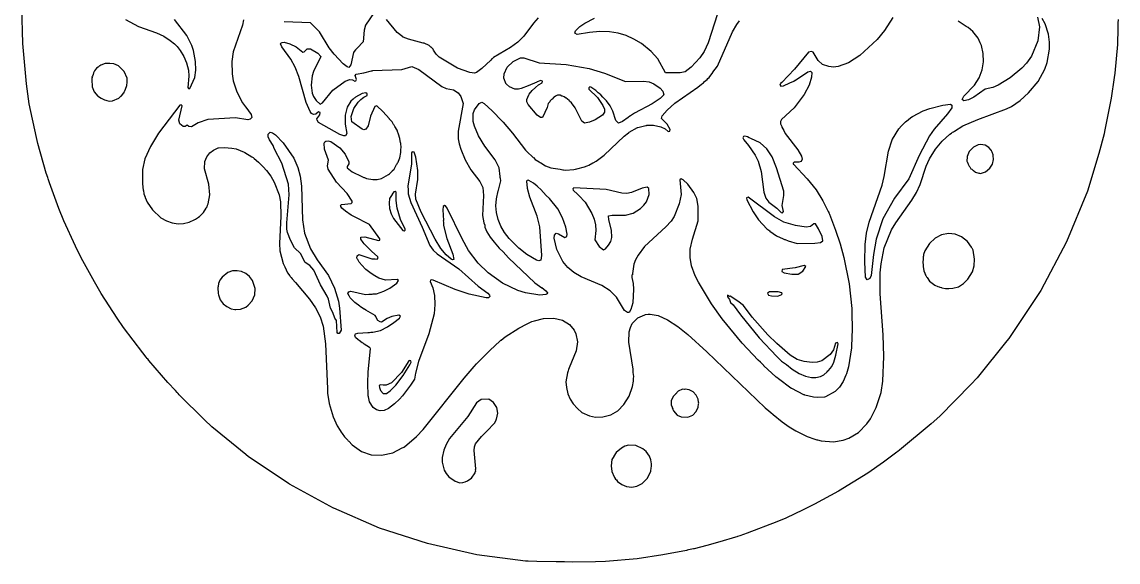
# Model space of a CAD drawing. Header units: millimetres. Extents: x 0 to 299, y 0 to 300.
# Drawn here: x 0.2 to 299.4, y 0.2 to 147.6 of the extents above; entities that cross this region are included whole.
import ezdxf

# ---------------------------------------------------------------- set-up
doc = ezdxf.new("R2010")
doc.units = ezdxf.units.MM
doc.layers.add('CUT', color=7, linetype='CONTINUOUS')

msp = doc.modelspace()

# ---------------------------------------------------------------- linework, layer by layer
at = {"layer": 'CUT'}
for points in [[(299.4008, 148.221), (299.3724, 147.2108), (299.3281, 145.6393), (299.2169, 141.6921), (299.2099, 141.442), (298.4784, 133.5641), (298.3307, 132.393), (297.5, 126.772), (295.7323, 117.6396), (295.5958, 117.0309), (294.1398, 111.6628), (291.0301, 101.3882), (285.333, 87.5703), (278.2879, 74.3233), (270.1621, 61.9908), (269.9507, 61.7214), (269.7935, 61.5211), (269.5626, 61.2268), (269.0404, 60.5615), (260.9147, 50.5097), (259.2096, 48.6936), (250.7114, 40.053), (248.3757, 37.9624), (239.7763, 30.7636), (239.2882, 30.3988), (238.9756, 30.1652), (237.2186, 28.8521), (235.3748, 27.474), (231.1138, 24.4699), (223.0879, 19.5308), (216.4952, 16.0116), (213.4799, 14.5045), (208.6748, 12.2353), (206.244, 11.2315), (198.1639, 8.1088), (196.1398, 7.3818), (195.5116, 7.174), (195.4816, 7.1641), (195.3649, 7.1255), (194.9591, 6.9913), (190.6756, 5.6982), (187.1729, 4.7335), (183.7075, 3.8746), (183.51, 3.8284), (182.1729, 3.5158), (181.789, 3.4261), (181.7167, 3.4092), (181.5958, 3.3809), (175.1702, 2.1568), (168.1443, 1.1403), (159.4506, 0.3627), (156.7364, 0.2804), (150.5167, 0.2216), (148.292, 0.2536), (146.6205, 0.2777), (146.0372, 0.2861), (140.71, 0.3629), (138.331, 0.4441), (138.2245, 0.4546), (138.1348, 0.4635), (138.0749, 0.4693), (137.6459, 0.5116), (124.3886, 2.2157), (110.898, 5.2717), (97.8287, 9.4965), (85.2967, 14.8952), (85.1858, 14.949), (73.2514, 21.4648), (73.1639, 21.519), (62.058, 28.9622), (61.3085, 29.5414), (52.0154, 37.1564), (50.0128, 39.0033), (43.1342, 45.8197), (42.8043, 46.174), (42.5432, 46.4545), (42.0528, 46.9813), (39.9819, 49.2057), (34.8618, 55.1791), (34.507, 55.6201), (34.3763, 55.7826), (34.1204, 56.1007), (33.1606, 57.2936), (27.9428, 64.2496), (26.202, 66.7632), (21.8397, 73.5096), (19.9552, 76.7141), (16.3835, 83.2104), (14.788, 86.4381), (11.627, 93.2992), (10.2806, 96.6697), (7.6693, 103.6724), (7.6599, 103.7025), (7.3288, 104.7548), (7.2099, 105.1327), (6.8291, 106.3428), (4.4738, 114.4454), (4.114, 116.034), (2.1906, 125.2561), (1.3797, 130.6575), (0.389, 141.7035), (0.1746, 151.6975)], [(96.3199, 150.1785), (93.9583, 146.6638), (93.6056, 145.3253), (93.3485, 142.1683), (91.7084, 140.3909), (91.2241, 139.9897), (90.9104, 139.5261), (90.6797, 139.2761), (89.9409, 135.8641), (89.3973, 135.1834), (88.94, 135.3363), (87.9042, 136.1571), (85.3696, 138.75), (84.0254, 140.5217), (81.4387, 144.8369), (78.9928, 147.3507), (71.7742, 147.5753)], [(190.0316, 149.7569), (187.4993, 141.8592), (186.3878, 139.5048), (185.2558, 137.818), (182.8765, 135.2168), (181.2482, 133.9603), (179.8886, 133.6563), (175.8518, 133.6523), (173.7224, 137.5358), (171.9584, 139.479), (169.2847, 141.6693), (167.2558, 142.9156), (165.1277, 143.8652), (162.9116, 144.5188), (160.5429, 144.8778), (157.957, 144.9403), (155.1561, 144.7297), (151.7092, 144.1648), (151.1236, 144.5019), (151.2927, 145.1775), (152.4352, 146.2958), (153.854, 147.2525), (156.4916, 148.5716)], [(28.4582, 148.263), (31.9531, 146.3655), (36.8774, 144.634), (38.9042, 143.6688), (40.6628, 142.5505), (41.8032, 141.5947), (41.9311, 141.4659), (42.0146, 141.3818), (42.1027, 141.2931), (42.5611, 140.8314), (43.4068, 139.818), (44.4171, 138.173), (45.1219, 136.3782), (45.6185, 134.369), (45.7687, 132.8071), (45.42, 129.6776), (45.6372, 129.3868), (46, 129.4015), (47.3381, 132.4218), (47.6236, 134.4568), (47.5669, 136.7877), (47.0072, 139.7806), (46.5682, 141.1614), (45.1792, 143.8895), (41.8192, 148.2046)], [(60.6444, 148.103), (60.3622, 146.6578), (57.8839, 139.4006), (57.4729, 136.772), (57.5325, 133.4419), (57.7987, 131.4846), (58.8383, 128.4907), (60.4111, 125.5269), (61.226, 124.4184), (61.2854, 124.334), (61.3031, 124.3136), (62.7495, 122.3461), (62.9342, 121.4595), (62.5071, 121.0764), (61.8043, 120.9039), (58.4399, 121.3828), (50.9504, 120.9637), (48.257, 120.0273), (46.4941, 118.9687), (45.7727, 119.0554), (45.2436, 119.3974), (44.7305, 119.0899), (44.1878, 119.0792), (43.3218, 119.7377), (43.0461, 120.7671), (43.9157, 124.6579), (43.614, 124.9598), (43.2399, 124.8336), (37.4952, 117.1853), (35.2733, 113.6304), (33.7295, 110.2222), (33.1055, 107.3013), (33.0465, 103.391), (33.3124, 101.6685), (33.3135, 101.6393), (33.3215, 101.61), (33.4663, 100.672), (33.8177, 99.7763), (33.8333, 99.7186), (33.8588, 99.6715), (34.3607, 98.3924), (35.7953, 96.2999), (38.1096, 94.1587), (39.6309, 93.2883), (41.2105, 92.7328), (42.7875, 92.499), (44.3234, 92.5542), (45.8706, 92.9255), (47.3964, 93.6371), (47.5162, 93.7254), (47.5499, 93.7401), (48.6116, 94.5307), (48.6209, 94.5399), (48.7182, 94.6117), (49.7062, 95.6241), (50.4791, 96.7621), (50.5144, 96.8413), (50.7408, 97.1689), (50.8356, 97.5617), (50.9975, 97.9248), (51.5113, 100.4349), (51.1972, 103.2887), (49.9932, 107.4849), (50.1432, 109.4795), (50.6689, 110.7275), (51.5029, 111.8461), (52.4641, 112.6116), (52.621, 112.7237), (53.5989, 113.1678), (53.7484, 113.1964), (53.7738, 113.2013), (53.7992, 113.2061), (53.8504, 113.2159), (55.4936, 113.3309), (57.4643, 113.1753), (58.6911, 112.9263), (60.848, 112.0747), (61.0269, 111.99), (62.9793, 110.782), (63.2612, 110.5744), (63.4236, 110.4548), (63.5001, 110.3984), (63.5663, 110.3496), (64.7276, 109.3258), (65.0274, 109.0355), (65.1681, 108.8992), (65.4457, 108.6302), (66.0154, 108.0784), (66.9061, 107.0684), (68.1079, 105.4931), (69.0742, 103.8278), (70.3916, 100.3846), (70.7583, 98.535), (70.8842, 94.6223), (70.496, 87.0987), (70.6183, 85.1644), (71.5199, 81.6445), (71.9862, 80.7912), (72.6957, 79.1699), (73.3496, 78.296), (73.4344, 78.1409), (73.7145, 77.8084), (73.9858, 77.4459), (74.851, 76.4594), (78.6751, 71.9203), (80.3371, 69.5352), (81.5493, 67.1451), (82.3993, 64.5407), (83.0666, 59.7364), (83.558, 47.4939), (83.5455, 47.4444), (83.5657, 47.302), (83.6063, 46.289), (84.0222, 43.4729), (85.1161, 39.8369), (86.1924, 37.4152), (87.0278, 36.1559), (87.2771, 35.6873), (87.6043, 35.2869), (88.218, 34.3617), (89.1083, 33.4465), (89.2699, 33.2487), (89.3867, 33.1603), (90.3162, 32.2047), (92.8883, 30.4092), (95.5246, 29.5089), (98.3409, 29.3693), (101.4617, 30.054), (103.9915, 31.3726), (104.4744, 31.6083), (104.5203, 31.6482), (104.5807, 31.6796), (107.8736, 34.4738), (109.6778, 36.3971), (120.8958, 50.3978), (123.6046, 53.562), (124.2617, 54.2789), (127.9695, 58.0493), (130.594, 60.4665), (130.9517, 60.763), (130.9605, 60.7699), (132.0824, 61.6377), (135.8147, 64.0337), (136.7391, 64.5161), (136.8973, 64.5987), (136.984, 64.6439), (138.0525, 65.2016), (139.3766, 65.8072), (140.1033, 66.0746), (142.5354, 66.6897), (145.3896, 66.7814), (147.7659, 66.249), (149.6522, 65.0018), (150.8957, 63.4817), (151.3923, 62.4887), (151.8255, 60.2912), (151.4956, 57.8071), (149.5973, 53.1792), (149.5876, 53.1759), (149.3607, 52.7853), (149.2804, 52.4067), (149.0675, 51.8877), (148.6549, 49.4092), (148.7965, 47.8029), (149.2209, 46.1113), (149.8404, 44.6472), (150.6634, 43.3705), (151.8086, 42.0738), (153.04, 41.0429), (155.0966, 40.0805), (156.7446, 39.7816), (158.7787, 39.8105), (160.9591, 40.3775), (162.8216, 41.4626), (164.4843, 43.1622), (165.955, 45.4942), (166.8798, 48.1232), (167.0933, 49.6102), (167.0874, 50.2602), (167.1832, 50.8371), (167.0723, 51.9038), (167.0638, 52.8247), (165.8047, 60.1738), (165.925, 62.9968), (166.2674, 64.2222), (166.7844, 65.305), (168.2917, 66.8664), (170.2605, 67.7065), (170.3572, 67.7301), (170.3747, 67.7344), (170.3753, 67.7345), (170.3845, 67.7368), (171.1371, 67.8259), (171.7008, 67.8177), (173.8252, 67.4831), (176.4021, 66.3142), (179.2126, 64.4429), (181.9188, 62.3088), (187.169, 57.5694), (203.0889, 42.3076), (204.0415, 41.5095), (204.5816, 40.9937), (205.2563, 40.4917), (207.6803, 38.4608), (209.6351, 37.0775), (211.4207, 35.9774), (214.5516, 34.4415), (216.599, 33.7924), (217.1732, 33.5858), (217.3225, 33.563), (218.3071, 33.2508), (221.7018, 32.9902), (224.3644, 33.454), (225.8652, 33.9803), (228.566, 35.549), (230.8493, 37.8965), (231.8185, 39.3383), (233.4075, 42.4282), (234.7494, 46.5115), (235.2237, 49.5738), (235.4912, 56.2848), (235.2528, 62.1833), (234.4442, 73.3546), (234.4749, 79.1389), (234.6879, 81.6154), (235.5851, 85.9219), (237.547, 90.82), (238.702, 92.796), (243.0667, 98.9243), (244.368, 101.0517), (245.3583, 103.2406), (247.0564, 108.1875), (247.9593, 110.2366), (249.5951, 112.9074), (251.3415, 115.0471), (253.4667, 116.9232), (253.9362, 117.2485), (254.2405, 117.4595), (254.4394, 117.5973), (254.7434, 117.8079), (257.056, 119.1982), (261.0946, 120.9182), (268.9224, 123.8451), (270.3396, 124.5405), (272.7097, 126.1503), (274.9816, 128.213), (277.6317, 131.3627), (279.4401, 134.7023), (280.0455, 136.4864), (280.662, 140.1549), (280.6598, 142.077), (280.3984, 144.1962), (279.5052, 147.0537), (278.6498, 148.4871)], [(141.1228, 148.6684), (139.7925, 147.2464), (137.1454, 143.6765), (135.5054, 142.0939), (133.5385, 140.6397), (128.9162, 137.8685), (128.5921, 137.5658), (128.4713, 137.4882), (128.161, 137.1631), (125.7081, 134.872), (124.2749, 133.7755), (123.6892, 133.6265), (122.4078, 133.8064), (119.116, 134.9447), (114.0311, 137.9876), (113.2279, 138.7618), (112.489, 139.9101), (112.4325, 140.1218), (112.2198, 140.3284), (112.155, 140.4291), (111.9692, 140.5718), (111.8932, 140.6457), (111.864, 140.6901), (111.8157, 140.721), (111.3848, 141.1395), (110.0079, 141.7681), (109.7217, 141.7681), (105.7035, 142.8525), (104.214, 143.4471), (104.2071, 143.451), (104.1956, 143.4575), (104.1947, 143.458), (104.1855, 143.4632), (102.6446, 144.7038), (99.6537, 148.268)], [(237.9289, 148.7513), (235.6512, 145.224), (233.5998, 142.7827), (228.9317, 138.4497), (225.8189, 136.4143), (223.0162, 135.3728), (221.6889, 135.2429), (220.4792, 135.3923), (218.7406, 136.0052), (217.5298, 137.072), (216.2068, 139.2902), (215.7111, 139.463), (214.9241, 139.3022), (211.0992, 134.6805), (207.5819, 131.0338), (207.2845, 130.7441), (207.2859, 130.7268), (207.051, 130.4833), (207.3194, 130.0086), (208.0761, 130.1777), (209.8344, 131.0015), (210.9211, 131.425), (211.2664, 131.6724), (211.3354, 131.7047), (214.6847, 133.9635), (215.4796, 134.1001), (215.7804, 133.7321), (215.6683, 132.4938), (215.039, 130.3655), (213.7497, 127.7553), (210.9884, 124.0939), (207.5207, 120.9208), (207.2372, 120.3769), (207.2615, 119.752), (207.5958, 119.0375), (207.6304, 118.8497), (208.1145, 117.9288), (208.4945, 117.1165), (212.0095, 112.6809), (213.0068, 110.9511), (213.131, 110.1416), (212.9122, 109.4937), (212.2709, 109.2926), (210.9496, 109.3191), (210.7138, 109.0836), (210.7466, 108.7519), (210.7643, 108.7334), (210.7642, 108.7328), (214.5151, 104.8122), (216.9821, 101.7565), (218.8019, 98.7961), (220.3052, 95.8519), (220.4123, 95.5991), (220.4757, 95.4495), (220.6175, 95.1147), (220.6269, 95.0926), (222.3069, 90.7459), (223.5115, 87.0113), (224.5319, 83.3481), (226.0015, 76.146), (226.7398, 69.4157), (226.7478, 68.9656), (226.7534, 68.65), (226.7607, 68.2373), (226.8394, 63.7946), (226.6716, 59.0765), (226.6572, 58.861), (226.6489, 58.7371), (226.6467, 58.7045), (226.6451, 58.6813), (225.8213, 53.4633), (225.2242, 51.5377), (225.1256, 51.2499), (225.1067, 51.1946), (225.1054, 51.1908), (225.1053, 51.1904), (224.3437, 49.498), (223.3526, 47.9443), (222.1579, 46.7261), (219.5385, 45.268), (219.3038, 45.2356), (217.4584, 45.1102), (216.291, 45.2462), (213.8954, 45.7887), (213.8338, 45.8095), (213.8208, 45.8139), (213.7709, 45.8307), (213.6619, 45.8675), (210.3113, 47.5321), (210.2008, 47.6028), (210.1452, 47.6384), (210.133, 47.6462), (210.1017, 47.6662), (206.704, 50.2016), (206.2895, 50.5448), (206.1828, 50.6331), (206.1048, 50.6977), (205.9903, 50.7925), (202.7233, 53.796), (202.6808, 53.8376), (201.8474, 54.6548), (201.75, 54.7503), (201.1663, 55.3225), (196.8141, 59.9338), (191.3273, 66.619), (188.4377, 70.6521), (184.8339, 76.6), (183.987, 78.267), (182.9901, 80.9947), (182.5677, 83.3418), (182.6276, 85.6176), (183.263, 88.328), (184.81, 93.3151), (184.7858, 97.3376), (184.367, 99.3653), (183.6048, 100.9968), (181.9109, 103.2731), (180.6821, 104.469), (180.1532, 104.7612), (179.7636, 104.4541), (180.1373, 100.4956), (179.563, 97.9046), (178.2209, 94.5027), (177.3607, 93.1885), (175.927, 91.6357), (170.1651, 86.29), (168.362, 83.964), (167.6935, 82.7172), (167.2279, 81.4813), (166.8846, 78.9855), (166.8999, 78.7406), (166.7031, 78.4874), (166.7031, 77.8289), (167.0562, 76.2399), (167.1521, 74.7048), (166.9119, 70.983), (166.4039, 69.1295), (165.9006, 68.3483), (165.4996, 68.2602), (164.6976, 68.8592), (162.4566, 72.4426), (160.7204, 74.173), (158.4479, 75.6449), (152.858, 78.0521), (150.8013, 79.1989), (149.1761, 80.5428), (147.832, 82.1859), (146.1581, 85.4622), (145.4203, 88.6256), (145.5268, 89.406), (146.0261, 89.9207), (146.6037, 89.8043), (148.4149, 88.8047), (148.8884, 89.0167), (148.9765, 89.6403), (148.6628, 91.618), (147.7488, 94.1624), (146.4299, 96.5879), (144.1798, 99.3977), (143.3029, 100.2545), (141.8694, 101.8267), (140.9634, 102.6101), (140.8772, 102.6989), (140.7912, 102.759), (139.8576, 103.5665), (138.5802, 104.33), (138.5615, 104.3185), (138.4641, 104.3829), (138.097, 104.3593), (137.9078, 104.0895), (138.0848, 102.2577), (138.7686, 99.8247), (140.6957, 94.7134), (140.6961, 94.7121), (140.7456, 94.5658), (140.7506, 94.5512), (140.754, 94.5412), (141.4356, 91.6956), (142.0062, 83.8113), (141.8541, 82.625), (141.2764, 82.3798), (140.6403, 82.5639), (137.9753, 84.1463), (135.8147, 85.8502), (133.1556, 88.5132), (131.8825, 90.1416), (130.863, 91.8964), (130.1631, 93.6617), (129.7338, 95.5471), (129.5858, 97.4325), (129.7039, 99.3509), (130.1343, 101.4966), (130.2433, 101.6564), (130.9019, 104.2008), (130.842, 104.9791), (130.6882, 105.0475), (130.7213, 105.3924), (130.4824, 107.731), (129.3571, 109.9112), (126.5638, 113.6375), (124.7672, 116.5119), (123.6738, 119.146), (123.3878, 120.4218), (123.3883, 122.5898), (123.7312, 123.5835), (124.9621, 125.2878), (125.7431, 125.6476), (126.3788, 125.305), (128.5858, 123.3066), (131.2921, 120.4897), (131.5326, 120.2349), (134.1151, 117.2082), (137.6678, 112.5795), (137.9514, 112.3081), (137.9908, 112.2574), (139.7664, 110.5679), (139.7805, 110.5577), (140.3218, 110.0397), (141.3948, 109.3869), (141.6243, 109.2205), (141.7898, 109.1466), (143.0899, 108.3556), (144.5593, 107.7935), (147.079, 107.3788), (147.8753, 107.2236), (147.9863, 107.2295), (148.5561, 107.1357), (150.8398, 107.3125), (151.1942, 107.3992), (151.2984, 107.4048), (151.6319, 107.5064), (153.7195, 108.0176), (154.4343, 108.3608), (154.8994, 108.5026), (156.0441, 109.1214), (156.0935, 109.1573), (156.9026, 109.5457), (159.095, 111.1963), (164.5721, 116.3726), (165.7147, 117.2741), (165.9238, 117.423), (165.96, 117.4488), (165.9648, 117.4522), (165.9692, 117.4553), (168.2221, 118.7485), (168.291, 118.7751), (168.3103, 118.7826), (168.313, 118.7836), (168.3216, 118.7869), (170.4584, 119.3493), (170.5607, 119.3568), (170.656, 119.3638), (170.7157, 119.3682), (170.8306, 119.3767), (172.5742, 119.4049), (174.605, 118.9501), (175.7784, 118.3674), (176.5948, 117.7079), (177.0199, 117.7437), (177.146, 118.1836), (176.3344, 119.6817), (174.7802, 121.1947), (174.967, 121.9728), (176.2931, 123.5163), (178.3972, 125.3793), (184.6954, 129.7591), (185.6726, 130.6135), (186.2221, 130.9886), (186.5442, 131.344), (187.1941, 131.8757), (187.3742, 132.1014), (187.751, 132.4309), (188.7829, 133.8141), (188.7975, 133.8302), (188.8153, 133.8575), (190.0667, 135.5349), (194.1385, 144.8721), (195.3622, 146.8601), (196.0338, 147.8538)], [(277.3936, 148.8506), (277.9371, 146.1949), (277.5184, 142.4028), (275.7643, 138.2386), (274.4268, 136.3136), (273.1324, 134.9907), (269.9604, 132.3573), (266.6746, 130.305), (265.2194, 129.655), (263.1148, 129.256), (259.9938, 127.0389), (258.597, 126.3104), (257.2927, 126.0525), (256.7954, 126.3818), (257.3311, 127.2935), (260.2272, 130.2823), (261.4636, 132.3127), (262.2948, 134.4995), (262.6397, 136.7229), (262.5805, 138.9875), (262.0812, 141.1603), (261.7669, 141.8396), (261.7547, 141.8762), (261.7315, 141.9161), (261.1629, 143.1452), (259.7454, 144.9923), (258.4407, 146.093), (257.9687, 146.3626), (255.7103, 147.7834)]]:
    msp.add_lwpolyline(points, dxfattribs=at)
for points in [[(91.4061, 133.3133), (93.5352, 133.6466), (95.5845, 134.215), (95.7266, 134.2469), (95.7954, 134.2623), (95.8484, 134.2742), (95.9075, 134.2874), (103.843, 134.6172), (106.6182, 135.4492), (108.5492, 134.6308), (114.7892, 129.9313), (116.0031, 129.3888), (118.0236, 129.0591), (119.3042, 128.1878), (119.9843, 127.1927), (120.6047, 125.2969), (119.2551, 117.7446), (119.2847, 115.7162), (119.5493, 114.3188), (119.9425, 112.8386), (121.1294, 109.9081), (122.7142, 107.2374), (125.1901, 104.0601), (125.9776, 102.3939), (126.1722, 100.2639), (125.8738, 94.7792), (126.3084, 92.723), (126.5614, 92.0891), (126.5614, 91.5686), (127.1002, 90.3413), (127.9683, 88.8147), (129.0459, 87.4976), (129.1313, 87.4976), (130.4676, 85.8632), (131.5304, 84.8391), (132.9973, 83.1871), (140.1515, 76.422), (142.0972, 75.0749), (142.1283, 75.1423), (143.1986, 74.2402), (143.6186, 73.7135), (143.5187, 73.3887), (143.2116, 73.2003), (141.5298, 73.041), (137.6043, 73.6402), (135.546, 74.3037), (131.3804, 76.3097), (127.4619, 79.0862), (124.7202, 81.7403), (122.1069, 85.2551), (120.3268, 88.3924), (116.2352, 96.7258), (115.8357, 97.388), (115.5244, 97.5165), (115.1767, 97.2513), (115.0968, 96.3211), (115.2193, 93.3914), (115.1731, 93.3423), (115.2389, 92.9214), (115.2758, 92.0399), (116.159, 88.4773), (117.8139, 84.2285), (118.0313, 82.7824), (117.7442, 82.6492), (117.3095, 82.8485), (115.9882, 84.0648), (114.528, 85.7723), (112.9646, 88.2694), (109.1933, 95.6923), (107.7173, 99.2138), (107.614, 100.6306), (108.2104, 104.5883), (108.2105, 107.0459), (107.6733, 110.6936), (107.2309, 112.0287), (106.6901, 112.1113), (106.53, 111.8223), (106.5328, 108.7752), (105.5621, 102.8976), (105.4973, 102.7579), (105.5835, 101.7631), (105.5955, 101.7455), (105.6408, 100.6509), (106.3464, 98.3394), (109.4198, 91.6271), (111.485, 86.5999), (112.4151, 85.3304), (113.5656, 84.2974), (119.4449, 80.1806), (124.682, 75.4524), (127.3182, 73.5671), (127.8212, 73.0528), (127.8772, 72.6597), (127.5624, 72.3345), (126.9397, 72.3209), (122.2209, 73.3174), (118.3991, 74.5518), (112.451, 77.0909), (111.9695, 77.2058), (111.6961, 77.0817), (111.6031, 76.7238), (112.3612, 75.023), (112.7613, 72.9368), (112.8817, 70.4697), (112.6977, 67.907), (111.2839, 62.4646), (108.4419, 54.9264), (107.5867, 51.7764), (107.3309, 50.128), (106.2775, 48.4405), (104.0495, 45.5961), (103.2842, 44.6961), (101.8917, 43.4228), (100.2556, 42.1291), (99.0699, 41.6143), (97.9628, 41.4595), (96.9418, 41.7266), (96.0737, 42.3463), (95.0588, 43.8891), (94.9409, 44.3619), (94.7532, 45.3198), (94.7088, 45.5464), (94.6999, 45.5914), (94.6987, 45.5978), (94.5617, 49.0383), (94.6828, 52.1098), (95.3325, 58.3791), (95.2818, 58.4463), (95.2916, 58.5423), (95.1213, 58.6589), (95.0575, 58.7434), (93.6093, 59.6959), (93.4882, 59.7806), (93.2846, 59.9232), (93.097, 60.0544), (92.268, 60.6346), (92.0034, 60.8198), (91.9257, 60.8742), (91.876, 60.9089), (91.3403, 61.4215), (91.2664, 61.5), (91.0326, 62.1171), (91.2186, 62.441), (91.9122, 62.6475), (94.5819, 62.8473), (95.0136, 62.8321), (95.3986, 62.9084), (95.9871, 62.9524), (98.0551, 63.4199), (99.9814, 64.3834), (101.728, 65.5361), (103.2056, 66.7448), (103.4841, 67.3328), (103.0777, 67.6026), (101.1291, 67.2139), (99.8631, 66.6999), (98.3756, 65.7016), (97.9313, 65.7191), (97.2937, 66.1547), (96.7903, 67.1623), (96.7926, 67.179), (96.7705, 67.2019), (96.647, 67.4492), (94.0838, 68.9461), (93.7016, 69.1907), (93.6168, 69.245), (92.6071, 69.8911), (92.3795, 70.0367), (91.0632, 71.0628), (89.7676, 72.3323), (89.4991, 72.8077), (89.1861, 73.4476), (89.3698, 73.9791), (89.9691, 74.1096), (93.9708, 73.2498), (94.8407, 73.2929), (94.9947, 73.2798), (95.402, 73.3152), (95.7555, 73.3093), (96.0299, 73.3518), (96.9543, 73.3975), (98.9265, 74.0948), (100.599, 74.9606), (102.4859, 76.2653), (102.9743, 76.9903), (102.5996, 77.307), (99.4277, 77.1143), (97.6291, 77.6775), (96.5049, 78.2923), (95.5203, 78.9189), (94.0382, 80.025), (93.837, 80.2235), (92.2679, 82.026), (91.8407, 82.7301), (91.7415, 82.8935), (91.719, 82.9306), (91.7111, 82.9436), (91.6311, 83.1553), (91.6612, 83.7293), (92.1117, 84.1129), (95.7016, 82.9426), (96.5394, 82.9072), (96.6241, 82.8936), (96.6323, 82.9033), (97.1107, 82.883), (97.4422, 83.2139), (97.341, 83.5348), (95.5588, 85.012), (94.761, 85.8554), (93.8766, 86.7903), (93.6143, 87.0676), (93.3291, 87.369), (92.6637, 88.3122), (92.7079, 88.8432), (93.7797, 88.9571), (97.494, 87.9325), (97.8397, 88.0742), (97.907, 88.4417), (95.0605, 92.3244), (90.7377, 94.4896), (90.065, 94.8749), (88.5014, 95.9268), (87.5116, 96.8057), (87.2287, 97.1771), (87.1848, 97.3152), (87.1845, 97.4951), (87.4, 97.7406), (90.0357, 98.0738), (90.367, 98.3079), (90.3612, 98.7059), (88.9409, 100.811), (86.0088, 103.8405), (83.8112, 107.3925), (83.5765, 108.283), (83.8566, 109.824), (82.7773, 112.8782), (82.6493, 114.4582), (82.823, 114.8491), (83.1581, 115.0583), (83.8013, 115.126), (84.519, 114.9427), (87.0006, 113.1954), (88.4325, 111.4811), (89.4322, 109.4453), (89.4592, 108.8841), (88.9429, 108.0916), (88.9592, 107.759), (90.3204, 106.7223), (92.9497, 105.4496), (93.4729, 105.137), (93.6817, 105.0953), (94.201, 104.844), (95.9735, 104.5646), (97.1325, 104.6172), (98.33, 104.8936), (100.2691, 105.9253), (100.5231, 106.1634), (100.5408, 106.1727), (100.6301, 106.2637), (101.1606, 106.7609), (101.2606, 106.9063), (101.7583, 107.4135), (102.4612, 108.6507), (102.632, 108.8989), (102.744, 109.1484), (102.8576, 109.3485), (102.9413, 109.5881), (103.3653, 110.5331), (103.6293, 111.9439), (103.61, 112.8482), (103.6594, 113.215), (103.575, 114.4865), (103.5738, 114.5416), (103.5697, 114.5655), (103.5684, 114.585), (103.5626, 114.6072), (103.3616, 115.7889), (102.9474, 116.9646), (102.8743, 117.2446), (102.7894, 117.4129), (102.5669, 118.0446), (101.951, 119.0756), (101.7892, 119.3965), (101.6479, 119.5829), (101.2285, 120.2851), (100.5324, 121.0732), (100.5277, 121.0803), (100.5127, 121.0956), (98.726, 123.1184), (97.0228, 124.7069), (96.5365, 124.5227), (95.3689, 121.8801), (94.6659, 119.209), (94.0224, 118.3073), (93.5381, 118.1804), (93.0258, 118.2951), (90.2169, 120.2825), (90.0191, 121.769), (90.7725, 123.9396), (91.9966, 125.6963), (92.7096, 126.4398), (93.1638, 126.7982), (93.481, 127.0305), (94.4095, 127.4957), (94.4487, 127.9267), (94.0199, 128.2222), (93.0338, 128.0043), (91.2226, 127.0344), (91.0152, 126.8499), (90.8256, 126.7491), (90.6283, 126.5057), (89.9749, 125.9245), (88.9166, 124.3476), (88.4246, 122.1301), (88.4242, 119.6594), (88.8739, 117.1683), (88.5427, 116.5401), (88.0905, 116.4771), (87, 116.8627), (81.1445, 120.1653), (80.7244, 120.7497), (80.7062, 121.1522), (81.4746, 122.2335), (81.5826, 122.8937), (81.1247, 123.0889), (80.4102, 122.4548), (79.7489, 122.3131), (79.2174, 122.6027), (78.8483, 123.0981), (77.7786, 125.5698), (75.7463, 132.6534), (74.7392, 135.2335), (73.5697, 137.4513), (71.084, 140.7786), (70.8019, 141.5638), (70.8327, 141.7574), (71.1873, 141.9998), (71.7437, 142.0078), (73.3388, 141.5985), (75.0204, 140.7992), (76.8885, 139.3227), (77.2558, 139.3812), (78.0469, 140.2246), (78.9355, 140.2627), (80.9205, 139.0599), (81.7702, 138.1183), (79.7719, 134.0891), (79.4377, 132.8441), (79.148, 130.3545), (79.3722, 128.1272), (79.7249, 127.2231), (80.5058, 126.1258), (81.5969, 125.1698), (82.2336, 125.5167), (85.0338, 128.9425), (88.4267, 131.4344), (89.6827, 131.8897), (90.3945, 131.7523), (91.0087, 131.3939), (91.3702, 131.4828), (91.492, 131.8345), (91.1197, 132.9657)], [(131.7747, 133.3993), (132.6355, 135.1975), (134.2299, 136.7721), (136.2413, 137.742), (137.1737, 137.7866), (141.3748, 136.4338), (148.7748, 135.9288), (155.0382, 134.8499), (159.192, 133.5869), (164.946, 131.3306), (169.8413, 131.4411), (171.4426, 131.2497), (172.6817, 130.6606), (174.3633, 129.4655), (175.0937, 128.6892), (175.3825, 127.6774), (175.2343, 127.5177), (174.4434, 126.7299), (172.1794, 125.2208), (167.3546, 122.6725), (166.3409, 121.9623), (165.8906, 121.6769), (165.6245, 121.4604), (164.1505, 120.4277), (163.0071, 119.917), (162.2928, 120.7253), (161.4872, 123.2287), (160.7575, 124.6945), (159.7271, 126.0852), (158.7167, 127.0451), (158.1867, 127.657), (157.7062, 128.0158), (157.4662, 128.2371), (157.4613, 128.2378), (156.8208, 128.8462), (155.4917, 129.7868), (155.1596, 129.8286), (154.9177, 129.5974), (154.9654, 129.2316), (157.3324, 126.9196), (158.7946, 124.7936), (159.1816, 123.8042), (159.2476, 122.9738), (158.6377, 122.1222), (156.6392, 120.8473), (155.0752, 120.1905), (153.7854, 119.9471), (153.0459, 120.4788), (151.2204, 124.1), (150.2153, 125.4785), (149.658, 125.9646), (149.5514, 126.1124), (149.0602, 126.486), (148.6747, 126.8222), (148.5182, 126.8981), (148.2091, 127.1332), (147.7694, 127.2888), (147.69, 127.3449), (147.562, 127.3623), (147.0918, 127.5905), (146.9203, 127.5892), (146.8885, 127.6005), (146.8335, 127.5885), (146.5667, 127.5865), (146.4937, 127.6017), (146.4729, 127.5858), (146.3343, 127.5847), (145.82, 127.3634), (145.5026, 127.0657), (145.3009, 126.9493), (144.9705, 126.5668), (144.9287, 126.5276), (144.7909, 126.4064), (144.7751, 126.3836), (144.4103, 126.0415), (144.2799, 125.7672), (143.8696, 125.2923), (143.5652, 124.2646), (142.2604, 121.5211), (141.7683, 121.4633), (140.8061, 122.168), (138.3399, 125.055), (138.0318, 125.7661), (137.9982, 126.4387), (138.5623, 127.6785), (138.6802, 127.8505), (139.4681, 128.8241), (140.3401, 129.6766), (141.2124, 130.4033), (142.1607, 130.9451), (142.2436, 131.4061), (141.8235, 131.6134), (140.8562, 131.2141), (140.8492, 131.2148), (140.735, 131.164), (138.3241, 130.1686), (136.477, 129.4536), (135.6924, 129.2282), (134.7143, 129.2317), (133.2302, 129.8475), (132.4307, 130.5812), (132.3997, 130.6114), (132.3996, 130.6115), (132.3976, 130.6134), (132.3789, 130.6316), (131.7465, 132.1958)], [(28.0696, 134.0072), (26.583, 135.5762), (25.2994, 136.1516), (24.1988, 136.1881), (23.9747, 136.2526), (23.5803, 136.2086), (22.9123, 136.2308), (22.6093, 136.1002), (22.4777, 136.0855), (21.7044, 135.7817), (21.473, 135.6108), (21.2536, 135.5163), (21.0055, 135.2657), (20.5635, 134.9392), (20.3037, 134.5564), (19.9724, 134.2216), (19.8314, 133.8602), (19.6949, 133.6591), (19.5852, 133.2296), (19.4125, 132.7873), (19.4118, 132.7872), (19.4097, 132.7801), (19.302, 132.5042), (19.3045, 132.4247), (19.2198, 132.1383), (19.2954, 131.6182), (19.3651, 130.1376), (19.3794, 130.0988), (19.3878, 129.8374), (19.9244, 128.461), (20.879, 127.3319), (21.0811, 127.2208), (21.0887, 127.2121), (21.808, 126.7316), (22.3834, 126.5052), (22.7478, 126.3049), (23.1214, 126.2147), (23.3813, 126.1124), (23.9767, 125.9997), (23.9982, 126.003), (24.0254, 125.9965), (24.8591, 126.0485), (26.6545, 126.7495), (27.1816, 127.321), (27.2396, 127.3647), (27.3115, 127.4104), (27.3248, 127.4289), (27.3342, 127.436), (27.9911, 128.1989), (28.0485, 128.2611), (28.052, 128.2696), (28.0875, 128.3108), (28.2205, 128.6771), (28.2895, 128.7733), (28.4379, 129.2074), (28.8566, 130.2247), (28.857, 130.5244), (28.8654, 130.8639), (28.879, 131.0659), (28.8706, 131.0763), (28.8828, 131.5701), (28.8585, 131.6822), (28.8593, 132.2759)], [(254.062, 124.8214), (254.0155, 124.1696), (252.8091, 122.511), (249.1946, 118.2997), (247.9669, 116.5329), (245.1053, 111.1646), (242.256, 104.7497), (238.3772, 99.4692), (235.1829, 93.8641), (233.3885, 88.3354), (232.6482, 84.1295), (232.0114, 78.4309), (231.6127, 77.5769), (230.8957, 77.1848), (230.4654, 77.9432), (230.2829, 82.1126), (230.4028, 86.8473), (230.7638, 89.9513), (231.4632, 92.9583), (235.0232, 103.0112), (235.5859, 105.3834), (236.6919, 112.3195), (237.7562, 115.4494), (237.7765, 115.4962), (237.7829, 115.5112), (237.7903, 115.5283), (237.8271, 115.6134), (239.5696, 118.4092), (240.2652, 119.2168), (241.3931, 120.3607), (242.0626, 120.885), (242.8403, 121.4941), (242.8624, 121.5114), (243.2507, 121.8155), (246.174, 123.277), (247.9806, 123.9207), (251.5648, 124.8832), (253.6145, 125.0984)], [(83.8666, 78.4298), (85.5442, 74.9523), (86.5613, 71.4222), (86.8689, 69.4859), (87.3479, 63.4425), (86.7599, 62.605), (86.4238, 62.6104), (86.2456, 62.8728), (86.0328, 66.1075), (85.5736, 66.75), (85.0523, 68.2957), (84.4012, 69.4839), (83.8796, 71.9707), (83.5209, 72.8004), (81.6502, 75.8834), (79.8232, 79.8307), (78.7556, 81.0955), (77.4873, 81.9768), (76.2201, 84.4018), (74.5837, 85.9868), (73.48, 88.0329), (72.6659, 90.1105), (72.5002, 91.0137), (72.5302, 92.802), (73.1588, 100.4471), (72.9862, 103.3298), (71.1617, 109.0784), (69.0221, 113.0833), (68.7734, 113.8949), (67.7167, 115.4283), (67.4165, 116.2514), (67.4264, 116.9696), (67.9036, 117.456), (68.5773, 117.3522), (69.4069, 116.773), (71.5022, 114.6223), (74.4416, 110.3634), (75.5093, 107.9), (76.1198, 105.5228), (76.5102, 102.7903), (76.7515, 93.5469), (77.2805, 89.9579), (78.9781, 85.6691), (80.8045, 82.6936)], [(197.146, 116.3241), (196.9664, 115.9949), (197.2358, 115.4261), (198.5529, 113.8396), (200.3076, 111.2508), (201.1202, 109.5848), (201.928, 106.7421), (202.7068, 101.1227), (203.2437, 99.513), (204.049, 98.4065), (206.2694, 96.751), (207.4105, 95.5553), (207.8128, 95.5123), (208.0357, 95.8884), (207.714, 97.5214), (208.1351, 100.2418), (208.1342, 101.3747), (206.1919, 107.7401), (204.9881, 110.7949), (203.5319, 112.9899), (201.6608, 114.5772), (199.166, 115.8168), (198.6832, 115.9221), (198.6727, 115.935), (198.2237, 116.2044), (197.5053, 116.4139)], [(258.1458, 109.591), (258.18, 109.514), (258.18, 109.4885), (258.4491, 108.75), (258.6579, 108.4368), (258.7651, 108.1951), (258.9188, 108.0319), (259.2332, 107.517), (259.4489, 107.3791), (259.7564, 107.1424), (259.8911, 106.9993), (260.0139, 106.9441), (260.4961, 106.5728), (261.3533, 106.342), (261.5103, 106.2714), (261.5769, 106.2818), (261.8562, 106.2066), (263.1918, 106.656), (264.4364, 107.6771), (265.097, 108.7833), (265.3876, 110.006), (265.3116, 111.1008), (265.3079, 111.2786), (265.0041, 112.0461), (264.8678, 112.4046), (264.8563, 112.4194), (264.8344, 112.4746), (264.7221, 112.5925), (264.1422, 113.3401), (263.128, 113.9439), (261.8776, 114.1612), (261.1963, 114.081), (259.9197, 113.4196), (258.8063, 112.282), (258.7842, 112.2327), (258.7487, 112.1963), (258.5575, 111.7279), (258.18, 110.8868), (258.18, 110.7924)], [(169.0567, 96.7097), (169.9072, 97.5539), (170.6407, 98.5345), (171.4073, 100.452), (171.2999, 102.1109), (170.813, 102.4626), (169.4701, 102.1958), (166.6057, 101.0042), (165.3164, 100.7582), (163.9505, 100.8798), (159.6971, 101.8377), (150.8601, 102.299), (150.5752, 102.0594), (150.6216, 101.6901), (151.9339, 100.5111), (151.9369, 100.5078), (151.9666, 100.4764), (152.1774, 100.2538), (153.9049, 98.4291), (155.7494, 95.3554), (156.3958, 93.7573), (156.7625, 92.1978), (156.8541, 90.6904), (156.5409, 88.1172), (157.7174, 86.3045), (158.9263, 85.4223), (159.5116, 85.6949), (160.3423, 86.6724), (160.9096, 87.6691), (161.1928, 88.7646), (161.1399, 90.7979), (160.3895, 93.5995), (160.3115, 94.7203), (161.3237, 94.8915), (164.9786, 94.865), (167.0164, 95.418)], [(101.2686, 100.5423), (101.2574, 100.5115), (100.5572, 99.3866), (100.4002, 98.1707), (100.5213, 96.7024), (100.9317, 95.2478), (101.5725, 93.914), (104.1179, 90.6839), (104.4899, 90.5475), (104.7582, 90.7385), (104.7957, 91.0309), (103.49, 93.6359), (102.5906, 96.7842), (102.3464, 98.8727), (102.3448, 101.1114), (102.0606, 101.3443), (101.7092, 101.2373), (101.284, 100.5543)], [(217.6379, 91.1237), (216.7734, 92.4559), (216.3829, 92.4661), (215.3992, 91.7844), (214.2406, 91.5999), (211.3229, 92.0516), (208.1879, 92.9373), (205.5807, 94.4247), (198.4359, 99.7553), (197.9558, 99.5526), (198.0367, 98.9955), (199.7714, 95.7338), (200.1465, 95.1897), (200.2912, 94.9383), (200.5053, 94.6691), (201.2261, 93.6232), (203.4971, 91.1709), (204.346, 90.5631), (204.3502, 90.559), (204.3821, 90.5372), (206.1864, 89.2452), (207.9908, 88.4358), (208.3419, 88.2563), (208.5168, 88.1998), (209.2991, 87.8489), (211.8221, 87.1658), (216.66, 87.1992), (218.1394, 87.3812), (218.8457, 87.831), (218.6209, 89.0111)], [(246.2169, 83.5756), (246.1787, 82.9165), (246.0603, 81.9052), (246.1534, 81.3034), (246.1833, 80.7908), (246.3029, 80.336), (246.4041, 79.6817), (246.6547, 78.9988), (246.6735, 78.9273), (246.6987, 78.8791), (246.7788, 78.6608), (246.9578, 78.382), (247.123, 78.065), (247.2853, 77.872), (247.9501, 76.8368), (249.3628, 75.7582), (250.2411, 75.3709), (250.5181, 75.287), (250.7326, 75.1769), (251.189, 75.0838), (251.2489, 75.0657), (251.3161, 75.0579), (252.2656, 74.8642), (252.8126, 74.8845), (253.2203, 74.8373), (254.2909, 74.9), (255.8447, 75.3257), (257.1638, 76.2064), (258.3988, 77.3837), (259.7021, 79.4047), (260.1014, 80.9943), (260.2165, 82.8105), (259.8856, 85.3073), (259.6218, 85.7148), (259.6019, 85.8001), (259.3491, 86.1359), (258.3419, 87.6914), (256.7029, 88.9817), (254.9418, 89.6563), (253.0931, 89.8268), (251.2047, 89.4548), (249.4605, 88.5756), (247.8839, 87.1358), (246.6551, 85.0942), (246.3165, 84.0932), (246.2712, 83.7066)], [(212.0548, 78.7499), (213.3284, 79.552), (214.1536, 80.8199), (213.723, 81.1639), (211.2213, 80.5259), (207.7396, 79.9909), (207.6388, 79.4763), (208.2683, 79.1631), (210.315, 78.7303)], [(53.6721, 75.1341), (53.6821, 74.8481), (53.6465, 74.5414), (53.7123, 73.9865), (53.7266, 73.5774), (53.7757, 73.4518), (53.8166, 73.1077), (54.3304, 71.7835), (55.1434, 70.7027), (56.1106, 69.8979), (57.2827, 69.3405), (58.3071, 69.1454), (58.3662, 69.1239), (58.4072, 69.1263), (58.5741, 69.0945), (59.8779, 69.1994), (61.2618, 69.754), (61.971, 70.2602), (63.0479, 71.502), (63.7322, 73.1195), (63.844, 74.8499), (63.154, 77.0053), (62.3104, 78.1333), (61.311, 78.9349), (60.1451, 79.4851), (58.9144, 79.709), (57.6942, 79.6311), (56.4226, 79.1735), (54.8339, 77.9144), (54.2154, 77.0966), (53.8375, 76.1858), (53.7418, 75.3616)], [(220.0256, 52.1234), (220.2112, 52.3488), (220.2915, 52.4214), (220.3294, 52.4922), (221.2294, 53.5851), (221.7863, 54.7138), (222.3592, 56.6373), (223.0269, 59.7431), (222.8483, 60.1075), (222.3058, 59.9806), (221.7111, 58.0939), (220.8095, 56.8053), (218.5276, 55.1499), (217.2968, 54.7527), (215.8581, 54.6611), (213.7543, 54.932), (211.7787, 55.5077), (209.9121, 56.6849), (206.2185, 59.8088), (203.7782, 62.1907), (199.5548, 67.0734), (197.1347, 70.1769), (195.6053, 71.4403), (193.4894, 72.7501), (193.3343, 72.6903), (193.1648, 72.8598), (192.7457, 73.0095), (192.7757, 72.5605), (193.3145, 71.872), (193.6138, 71.0638), (194.3293, 70.4079), (196.3544, 67.6594), (201.4285, 61.3612), (206.2207, 56.3301), (206.2476, 56.3081), (206.246, 56.3063), (207.5032, 54.9892), (208.8717, 54.1573), (210.4796, 52.8396), (212.3675, 51.6869), (214.0686, 50.9383), (215.737, 50.5913), (216.8531, 50.5618), (218.1805, 50.8368), (219.102, 51.3406)], [(204.2704, 73.9075), (203.7016, 73.5483), (203.9411, 73.0694), (204.8092, 72.8299), (206.4256, 72.7999), (207.4733, 73.0993), (207.6829, 73.3687), (207.5931, 73.668), (206.6052, 73.9374)], [(98.8081, 46.2082), (99.6987, 46.2445), (100.7071, 46.9433), (102.2524, 48.4891), (104.2649, 51.1533), (106.0882, 54.0242), (106.4471, 54.7415), (106.3678, 55.1015), (106.1005, 55.2361), (105.7889, 55.1148), (103.7613, 51.9491), (101.0487, 49.1458), (99.6437, 48.4943), (98.8218, 48.4349), (98.0716, 48.6146), (97.7327, 48.3979), (97.7408, 47.8786), (98.0401, 47.0218)], [(177.6612, 42.4678), (177.6618, 42.2631), (177.8199, 41.9953), (177.8772, 41.7986), (177.9287, 41.7386), (178.0327, 41.4552), (179.0633, 40.31), (180.157, 39.8639), (181.9433, 39.7882), (183.3168, 40.3287), (184.2542, 41.3289), (184.7657, 42.5026), (184.8713, 43.3795), (184.9272, 43.6016), (184.8585, 43.8622), (184.7391, 44.6897), (184.2263, 45.7804), (183.4059, 46.6573), (182.3574, 47.2152), (181.8133, 47.2562), (181.2452, 47.4156), (180.9432, 47.3218), (180.4866, 47.3563), (179.2717, 46.8275), (178.544, 46.0686), (178.4848, 46.0254), (178.4562, 45.977), (177.9148, 45.4125), (177.4177, 44.1732), (177.4236, 43.1154)], [(129.6746, 38.9445), (129.6746, 39.088), (129.7581, 39.2332), (130.0616, 40.8334), (129.8055, 42.4303), (128.8805, 43.7813), (127.668, 44.6307), (125.5763, 44.5788), (124.2624, 43.6805), (121.8759, 39.921), (116.9333, 33.8968), (115.9641, 32.3062), (115.322, 30.7527), (114.8924, 28.7211), (114.8884, 27.4954), (115.3963, 25.3283), (115.9416, 24.3655), (116.6808, 23.4743), (118.4606, 22.2621), (119.7171, 21.8623), (120.5167, 21.8868), (121.1855, 22.1507), (121.3386, 22.1636), (121.8601, 22.4169), (121.8628, 22.418), (121.8642, 22.4189), (121.8853, 22.4292), (121.8994, 22.4425), (122.9218, 23.1257), (123.8772, 24.5564), (123.9299, 24.8583), (124.049, 25.0531), (124.0223, 25.3871), (124.0742, 25.6845), (123.6285, 30.6432), (123.7233, 31.6877), (124.031, 32.4656), (125.594, 34.4412), (126.4395, 35.322), (126.8965, 35.7654), (127.1002, 35.9211), (129.1956, 38.1063)], [(161.239, 28.192), (161.0206, 26.4966), (161.2195, 24.9183), (161.8213, 23.4726), (161.9572, 23.3001), (162.2134, 22.8765), (162.4912, 22.6228), (162.7917, 22.2414), (163.8916, 21.4183), (165.1806, 20.8799), (166.6514, 20.6906), (168.0703, 20.9066), (169.5212, 21.6413), (170.98, 23.1245), (171.8863, 25.0483), (171.9481, 25.9101), (172.0591, 26.3039), (172.0114, 26.7916), (172.0304, 27.0564), (171.8859, 28.1153), (171.5025, 29.081), (170.5537, 30.3637), (169.6622, 31.1392), (167.731, 32.0327), (165.7216, 32.0902), (164.7468, 31.8308), (163.8222, 31.3297), (162.3862, 30.1073), (161.7653, 29.0707), (161.764, 29.0701), (161.7613, 29.064)]]:
    msp.add_lwpolyline(points, close=True, dxfattribs=at)

doc.saveas('drawing.dxf')
